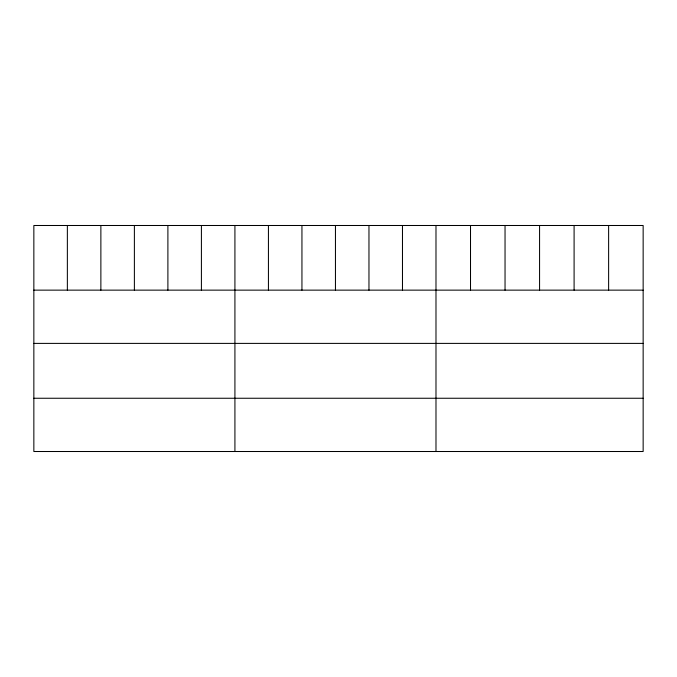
<?xml version="1.0" encoding="UTF-8"?>
<svg xmlns="http://www.w3.org/2000/svg" width="677" height="677" viewBox="0 0 677 677"><rect width="100%" height="100%" fill="white"/><g stroke="black" fill="none" stroke-linecap="round" stroke-linejoin="round"><path stroke-width="1.02" d="M643.15 290.137L643.15 451.508L33.85 451.508L33.85 225.492L643.15 225.492L643.15 290.137L33.85 290.137M33.85 343.391L643.15 343.391M33.85 398.254L643.15 398.254M608.623 225.492L608.623 290.137M574.096 225.492L574.096 290.137M539.569 225.492L539.569 290.137M505.042 225.492L505.042 290.137M470.515 225.492L470.515 290.137M435.988 225.492L435.988 451.508M402.476 225.492L402.476 290.137M368.965 225.492L368.965 290.137M335.453 225.492L335.453 290.137M301.942 225.492L301.942 290.137M268.43 225.492L268.43 290.137M234.919 225.492L234.919 451.508M201.407 225.492L201.407 290.137M167.896 225.492L167.896 290.137M134.385 225.492L134.385 290.137M100.873 225.492L100.873 290.137M67.361 225.492L67.361 290.137"/></g></svg>
